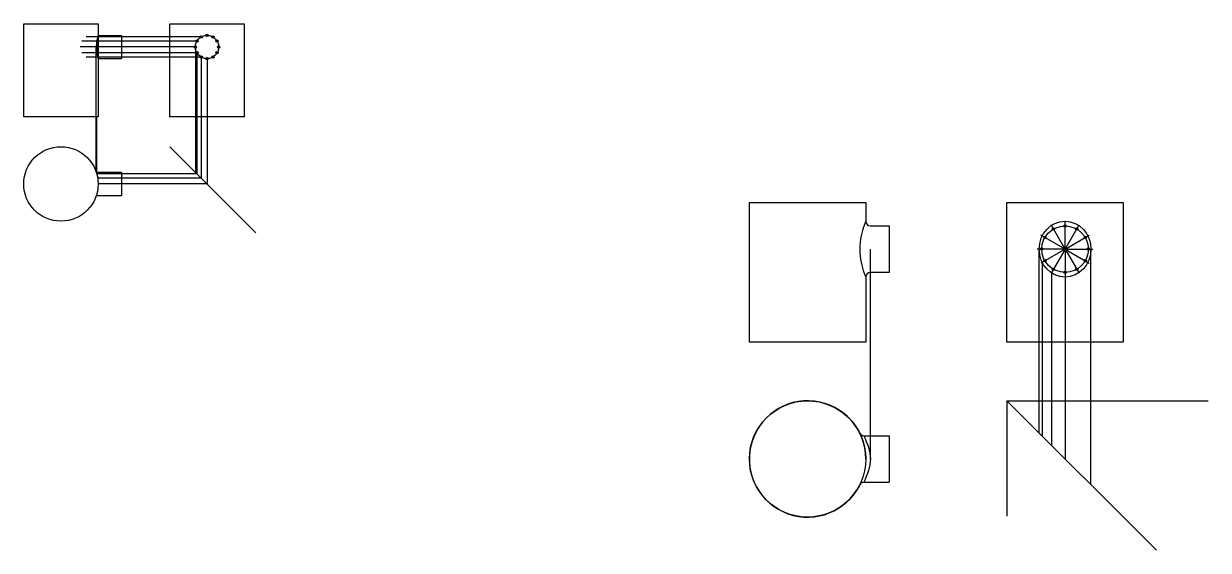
# Model space of a CAD drawing. Header units: millimetres. Extents: x 89 to 2222, y 348 to 1477.
# Drawn here: x 1387 to 1896, y 1250 to 1477 of the extents above; entities that cross this region are included whole.
import ezdxf

# ---------------------------------------------------------------- set-up
doc = ezdxf.new("R2010")
doc.units = ezdxf.units.MM
doc.header["$PDMODE"] = 32
doc.header["$PDSIZE"] = 1

# ---------------------------------------------------------------- blocks, each defined once
blk = doc.blocks.new('*U107')
blk.add_line((0, -6), (0, 6))
blk = doc.blocks.new('*U108')
at = {"color": 0, "linetype": 'ByBlock', "lineweight": -2, "transparency": 16777216}
for p, rotation in [((1831.49, 830.72), 29.99999999999999), ((1837.49, 830.72), 329.9999999999999), ((1829.29, 828.53), 59.99999999999999), ((1839.68, 828.53), 300.0000000000001), ((1828.49, 825.53), 90), ((1829.29, 822.53), 120), ((1831.49, 820.33), 150), ((1834.49, 819.53), 180), ((1837.49, 820.33), 210), ((1839.68, 822.53), 240), ((1840.49, 825.53), 270)]:
    blk.add_blockref('*U107', p, dxfattribs=dict(at, rotation=rotation))
blk.add_blockref('*U107', (1834.49, 831.53), dxfattribs=at)

msp = doc.modelspace()

# ---------------------------------------------------------------- linework, layer by layer
for p, q in [((1387.015, 1476.506), (1419.015, 1476.506)), ((1387.015, 1436.506), (1387.015, 1476.506)), ((1419.015, 1476.506), (1419.015, 1436.506)), ((1449.8, 1476.506), (1481.8, 1476.506)), ((1449.8, 1436.506), (1449.8, 1476.506)), ((1481.8, 1476.506), (1481.8, 1436.506)), ((1419.015, 1471.506), (1429.015, 1471.506)), ((1429.015, 1471.506), (1429.015, 1461.506)), ((1460.8, 1466.506), (1411.289, 1466.506)), ((1461.47, 1469.006), (1411.959, 1469.006)), ((1463.3, 1470.836), (1413.789, 1470.836)), ((1418.213, 1412.664), (1418.213, 1466.506)), ((1418.418, 1464.006), (1418.418, 1469.006)), ((1418.818, 1462.176), (1418.818, 1470.836)), ((1460.8, 1466.506), (1460.8, 1412.664)), ((1461.47, 1464.006), (1411.959, 1464.006)), ((1463.3, 1462.176), (1413.789, 1462.176)), ((1419.015, 1461.506), (1429.015, 1461.506)), ((1461.47, 1464.006), (1461.47, 1411.995)), ((1463.3, 1462.176), (1463.3, 1410.164)), ((1465.8, 1461.506), (1465.8, 1407.664)), ((1419.015, 1436.506), (1387.015, 1436.506)), ((1418.418, 1411.995), (1418.418, 1436.506)), ((1481.8, 1436.506), (1449.8, 1436.506)), ((1449.8, 1423.664), (1486.834, 1386.631)), ((1418.213, 1412.664), (1429.015, 1412.664)), ((1461.47, 1411.995), (1418.418, 1411.995)), ((1463.3, 1410.164), (1418.818, 1410.164)), ((1429.015, 1412.664), (1429.015, 1402.664)), ((1465.8, 1407.664), (1419.015, 1407.664)), ((1418.213, 1402.664), (1429.015, 1402.664)), ((1698.849, 1399.654), (1748.849, 1399.654)), ((1698.849, 1339.654), (1698.849, 1399.654)), ((1748.849, 1399.654), (1748.849, 1391.654)), ((1809.488, 1399.654), (1859.488, 1399.654)), ((1809.488, 1339.654), (1809.488, 1399.654)), ((1859.488, 1399.654), (1859.488, 1339.654)), ((1750.849, 1389.654), (1758.849, 1389.654)), ((1758.849, 1389.654), (1758.849, 1369.654)), ((1750.849, 1289.508), (1750.849, 1379.654)), ((1823.377, 1300.619), (1823.377, 1379.654)), ((1845.599, 1278.397), (1845.599, 1379.654)), ((1758.849, 1369.654), (1750.849, 1369.654)), ((1824.689, 1373.997), (1824.689, 1299.307)), ((1828.609, 1369.472), (1828.609, 1295.387)), ((1834.488, 1369.654), (1834.488, 1367.654)), ((1748.849, 1367.654), (1748.849, 1339.654)), ((1834.488, 1367.654), (1834.488, 1289.508)), ((1748.849, 1339.654), (1698.849, 1339.654)), ((1859.488, 1339.654), (1809.488, 1339.654)), ((1809.488, 1314.508), (1896.04, 1314.508)), ((1809.488, 1314.508), (1809.488, 1264.983)), ((1809.488, 1314.508), (1873.725, 1250.271)), ((1748.036, 1299.508), (1758.849, 1299.508)), ((1758.849, 1299.508), (1758.849, 1279.508)), ((1748.036, 1279.508), (1758.849, 1279.508))]:
    msp.add_line(p, q)
for centre, radius in [((1465.8, 1466.506), 5), ((1403.015, 1407.664), 16), ((1834.488, 1379.654), 10), ((1723.849, 1289.508), 25)]:
    msp.add_circle(centre, radius)
for centre, radius, start, end in [((1750.849, 1391.654), 2, 180, 270), ((1750.849, 1367.654), 2, 90, 180), ((1723.849, 1289.508), 25, 0, 333.6122), ((1748.036, 1301.508), 2, 206.3878, 270), ((1748.036, 1277.508), 2, 90, 153.6122)]:
    msp.add_arc(centre, radius, start, end)
msp.add_ellipse((1834.488, 1379.654), major_axis=(0, 12), ratio=0.9259259)
for points in [[(1419.015, 1471.506), (1418.818, 1470.836), (1418.418, 1469.006), (1418.213, 1466.506), (1418.418, 1464.006), (1418.818, 1462.176), (1419.015, 1461.506)], [(1748.849, 1391.654), (1748.148, 1389.837), (1746.849, 1385.312), (1746.245, 1379.654), (1746.849, 1373.997), (1748.148, 1369.262), (1748.849, 1367.654)], [(1748.036, 1299.508), (1750.849, 1289.508), (1748.036, 1279.508)]]:
    msp.add_spline(points, degree=3)
for p in [(1463.3, 1470.836), (1465.8, 1471.506), (1468.3, 1470.836), (1460.8, 1466.506), (1461.47, 1469.006), (1470.13, 1469.006), (1470.8, 1466.506), (1461.47, 1464.006), (1463.3, 1462.176), (1465.8, 1461.506), (1468.3, 1462.176), (1470.13, 1464.006), (1834.488, 1389.654), (1825.827, 1384.654), (1829.488, 1388.314), (1839.488, 1388.314), (1843.148, 1384.654), (1824.488, 1379.654), (1844.488, 1379.654), (1825.827, 1374.654), (1843.148, 1374.654), (1829.488, 1370.994), (1834.488, 1369.654), (1839.488, 1370.994)]:
    msp.add_point(p)

# ---------------------------------------------------------------- block references
msp.add_blockref('*U108', (0, 554.128))

doc.saveas('drawing.dxf')
